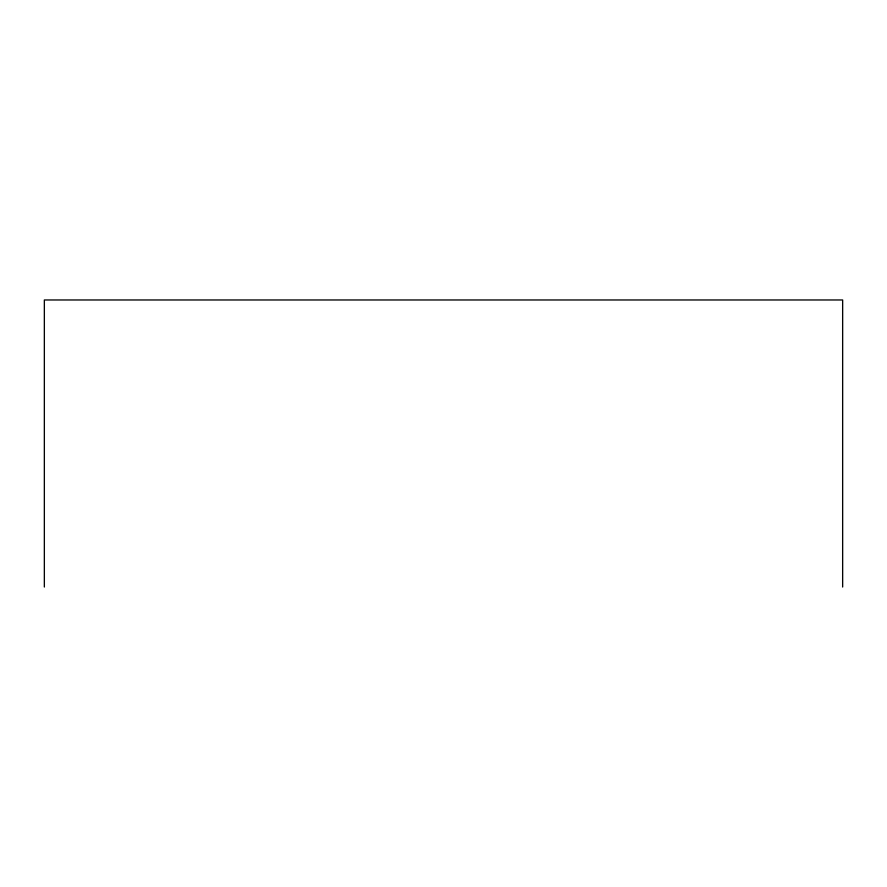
<?xml version="1.0" encoding="UTF-8"?>
<svg xmlns="http://www.w3.org/2000/svg" width="887" height="887" viewBox="0 0 887 887"><rect width="100%" height="100%" fill="white"/><g stroke="black" fill="none" stroke-linecap="round" stroke-linejoin="round"><path stroke-width="1.33" d="M842.65 587.028L842.65 299.972L44.35 299.972L44.35 587.028"/></g></svg>
